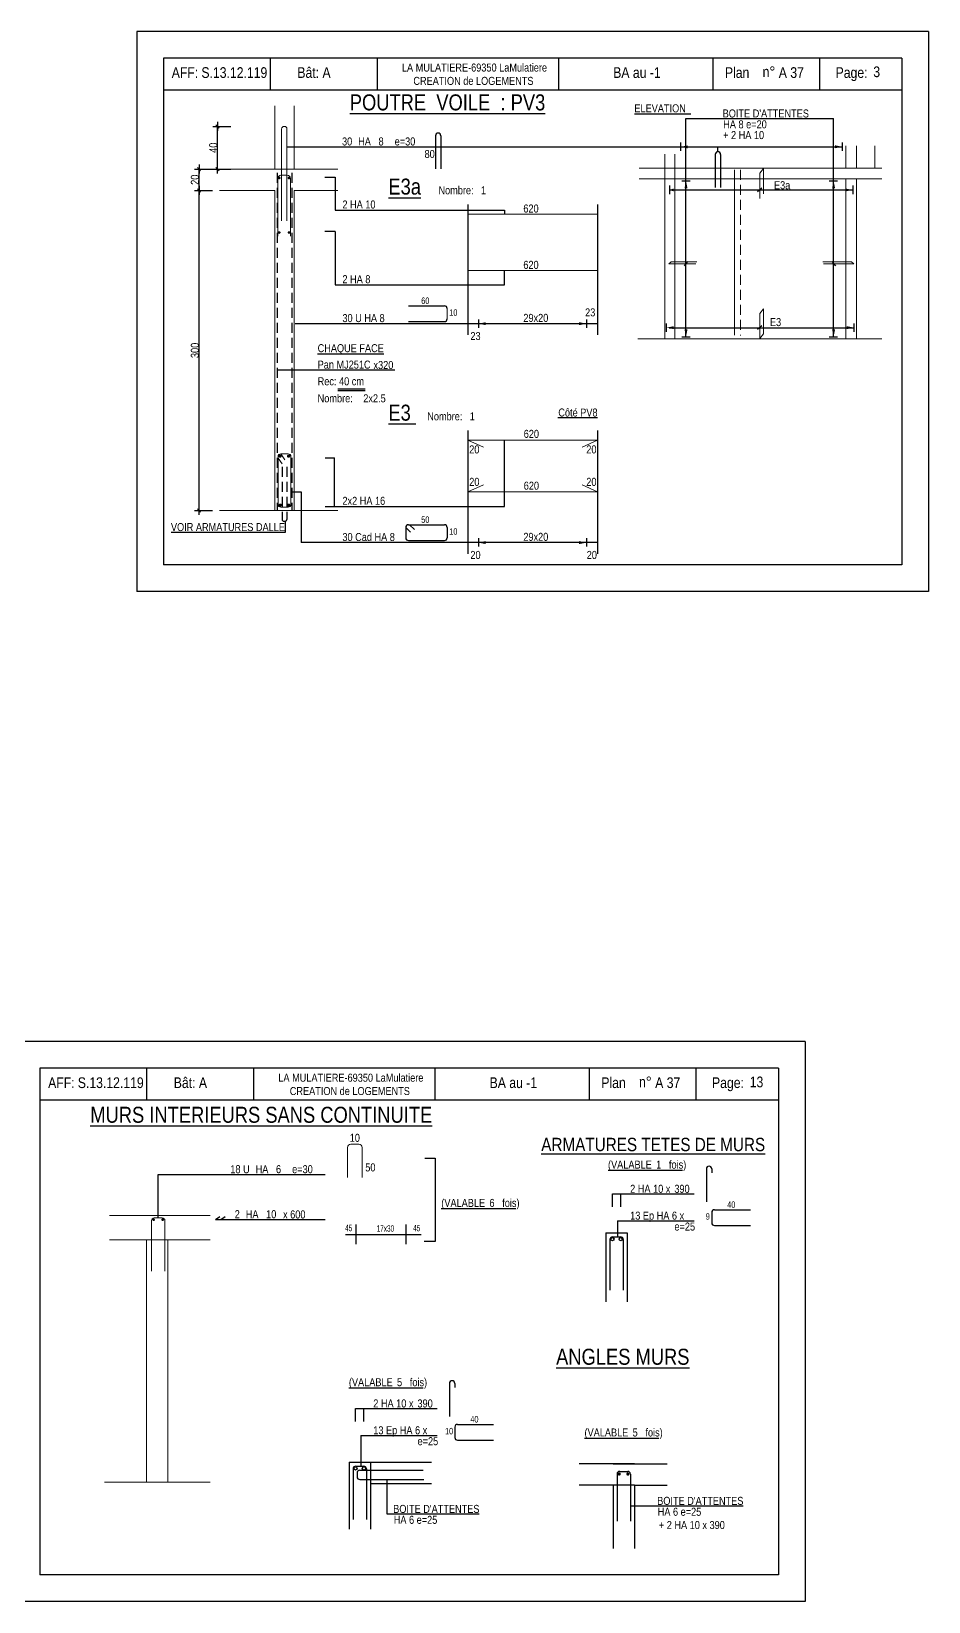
# Model space of a CAD drawing. Header units: metres. Extents: x -9927 to 45032, y -190416 to 12166.
# Drawn here: x 2262 to 3945, y -167487 to -164543 of the extents above; entities that cross this region are included whole.
import ezdxf
from ezdxf.enums import TextEntityAlignment as Align

# ---------------------------------------------------------------- set-up
doc = ezdxf.new("R2010")
doc.units = ezdxf.units.M
doc.header["$PDMODE"] = 65
doc.linetypes.add('CACHE2', pattern=[0.1875, 0.125, -0.0625])
for name, color, linetype in [('01_cote_gen', 4, 'Continuous'), ('01_fenetres', 171, 'Continuous'), ('01_linteaux', 3, 'Continuous'), ('01_murs_coup', 5, 'Continuous'), ('01_sem', 42, 'Continuous'), ('01_texte', 230, 'Continuous'), ('AA_COTES', 2, 'Continuous')]:
    doc.layers.add(name, color=color, linetype=linetype)
doc.styles.add('STYLE2', font='ARIALN.TTF')
doc.dimstyles.new('JB25', dxfattribs={"dimscale": 0.1, "dimtxt": 150, "dimasz": 17, "dimexe": 0.1, "dimexo": 0.1, "dimgap": 0.09, "dimtad": 1, "dimdec": 1, "dimlfac": 0.5, "dimdsep": 46, "dimtxsty": 'STYLE2', "dimblk1": 'BOND_G', "dimblk2": 'BOND_D', "dimsah": 1, "dimcen": 1.5, "dimdle": 0.01, "dimse1": 1, "dimse2": 1, "dimclrd": 4, "dimclre": 2, "dimclrt": 5, "dimadec": 0, "dimazin": 0, "dimtfac": 2.333333, "dimtdec": 1, "dimtix": 1, "dimtmove": 2, "dimatfit": 3, "dimldrblk": 'BOND_G', "dimfxl": 1, "dimtolj": 1, "dimtzin": 0, "dimarcsym": 0})

# ---------------------------------------------------------------- blocks, each defined once
blk = doc.blocks.new('BOND_G')
at = {"layer": 'AA_COTES', "color": 0}
for p, q in [((5, 0), (-5, 0)), ((1.8, 1.8), (-1.8, -1.8)), ((0, -5), (0, 15))]:
    blk.add_line(p, q, dxfattribs=at)
blk = doc.blocks.new('BOND_D')
at = {"layer": 'AA_COTES', "color": 0}
for p, q in [((5, 0), (-5, 0)), ((-1.8, -1.8), (1.8, 1.8)), ((0, 5), (0, -15))]:
    blk.add_line(p, q, dxfattribs=at)
blk = doc.blocks.new('*D1624')
at = {"layer": '01_cote_gen', "color": 4, "lineweight": -2, "ltscale": 0.5, "transparency": 16777216}
blk.add_line((2576.2, -165439.3), (2576.2, -164842.7), dxfattribs=at)
at = {"layer": 'DEFPOINTS', "color": 0, "lineweight": 0, "ltscale": 0.5, "transparency": 16777216}
for p in [(2576.2, -164841), (2614.7, -164841), (2640.2, -165441)]:
    blk.add_point(p, dxfattribs=at)
at = {"layer": '01_cote_gen', "color": 4, "lineweight": -2, "ltscale": 0.5, "transparency": 16777216, "xscale": 1.7, "yscale": 1.7, "zscale": 1.7}
for name, p, rotation in [('BOND_D', (2576.2, -164841), 90), ('BOND_G', (2576.2, -165441), 270)]:
    blk.add_blockref(name, p, dxfattribs=dict(at, rotation=rotation))
at = {"layer": '01_cote_gen', "color": 5, "lineweight": 0, "ltscale": 0.5, "transparency": 16777216, "insert": (2568.5, -165141), "char_height": 15, "attachment_point": 5, "rotation": 90, "style": 'STYLE2'}
blk.add_mtext('\\A1;300', dxfattribs=at)
blk = doc.blocks.new('*D1625')
at = {"layer": '01_cote_gen', "color": 4, "lineweight": -2, "ltscale": 0.5, "transparency": 16777216}
blk.add_line((2576.2, -164839.3), (2576.2, -164802.7), dxfattribs=at)
at = {"layer": 'DEFPOINTS', "color": 0, "lineweight": 0, "ltscale": 0.5, "transparency": 16777216}
for p in [(2576.2, -164801), (2614.7, -164801), (2614.7, -164841)]:
    blk.add_point(p, dxfattribs=at)
at = {"layer": '01_cote_gen', "color": 4, "lineweight": -2, "ltscale": 0.5, "transparency": 16777216, "xscale": 1.7, "yscale": 1.7, "zscale": 1.7}
for name, p, rotation in [('BOND_D', (2576.2, -164801), 90), ('BOND_G', (2576.2, -164841), 270)]:
    blk.add_blockref(name, p, dxfattribs=dict(at, rotation=rotation))
at = {"layer": '01_cote_gen', "color": 5, "lineweight": 0, "ltscale": 0.5, "transparency": 16777216, "insert": (2568.5, -164821), "char_height": 15, "attachment_point": 5, "rotation": 90, "style": 'STYLE2'}
blk.add_mtext('\\A1;20', dxfattribs=at)
blk = doc.blocks.new('*D1626')
at = {"layer": '01_cote_gen', "color": 4, "lineweight": -2, "ltscale": 0.5, "transparency": 16777216}
blk.add_line((2610.7, -164799.3), (2610.7, -164722.7), dxfattribs=at)
at = {"layer": 'DEFPOINTS', "color": 0, "lineweight": 0, "ltscale": 0.5, "transparency": 16777216}
for p in [(2610.7, -164721), (2736.3, -164721), (2679.1, -164801)]:
    blk.add_point(p, dxfattribs=at)
at = {"layer": '01_cote_gen', "color": 4, "lineweight": -2, "ltscale": 0.5, "transparency": 16777216, "xscale": 1.7, "yscale": 1.7, "zscale": 1.7}
for name, p, rotation in [('BOND_D', (2610.7, -164721), 90), ('BOND_G', (2610.7, -164801), 270)]:
    blk.add_blockref(name, p, dxfattribs=dict(at, rotation=rotation))
at = {"layer": '01_cote_gen', "color": 5, "lineweight": 0, "ltscale": 0.5, "transparency": 16777216, "insert": (2603, -164761), "char_height": 15, "attachment_point": 5, "rotation": 90, "style": 'STYLE2'}
blk.add_mtext('\\A1;40', dxfattribs=at)

msp = doc.modelspace()

# ---------------------------------------------------------------- linework, layer by layer
at = {"layer": '01_cote_gen', "color": 5, "linetype": 'Continuous', "lineweight": 0}
msp.add_line((3580.55, -164802.38), (3580.55, -165112.76), dxfattribs=at)
at = {"layer": '01_cote_gen', "color": 5, "linetype": 'CACHE2', "lineweight": 0, "ltscale": 150}
msp.add_line((3591.69, -164802.38), (3591.69, -165113.24), dxfattribs=at)
at = {"layer": '01_cote_gen', "color": 2, "lineweight": 0, "ltscale": 0.5}
msp.add_line((3041.64, -165062.41), (3041.64, -165082.02), dxfattribs=at)
at = {"layer": '01_fenetres', "ltscale": 30}
for p, q in [((2509.74, -164592.94), (2509.74, -165542.94)), ((2509.74, -164592.94), (2509.74, -165542.94)), ((2509.74, -164592.94), (2509.74, -165542.94)), ((3894.74, -164592.94), (2509.74, -164592.94)), ((2709.74, -164592.94), (2709.74, -164652.94)), ((2910.14, -164592.94), (2910.14, -164652.94)), ((3250.31, -164592.94), (3250.31, -164652.94)), ((3540.61, -164652.94), (3540.61, -164592.94)), ((3740.61, -164652.94), (3740.61, -164592.94)), ((3894.74, -164592.94), (3894.74, -165542.94)), ((3894.74, -164652.94), (2509.74, -164652.94)), ((3894.74, -165542.94), (2509.74, -165542.94)), ((2277.91, -166486.81), (2277.91, -167436.81)), ((2277.91, -166486.81), (2277.91, -167436.81)), ((2277.91, -166486.81), (2277.91, -167436.81)), ((3662.91, -166486.81), (2277.91, -166486.81)), ((2477.91, -166486.81), (2477.91, -166546.81)), ((2678.31, -166486.81), (2678.31, -166546.81)), ((3018.48, -166486.81), (3018.48, -166546.81)), ((3308.78, -166546.81), (3308.78, -166486.81)), ((3508.78, -166546.81), (3508.78, -166486.81)), ((3662.91, -166486.81), (3662.91, -167436.81)), ((3662.91, -166546.81), (2277.91, -166546.81)), ((3662.91, -167436.81), (2277.91, -167436.81))]:
    msp.add_line(p, q, dxfattribs=at)
at = {"layer": '01_linteaux', "linetype": 'Continuous'}
for p, q in [((3019.74, -164738.61), (3019.74, -164800.78)), ((3029.74, -164738.61), (3029.74, -164800.78)), ((3544.62, -164773.65), (3544.62, -164835.82)), ((3554.62, -164773.65), (3554.62, -164835.82)), ((2969.06, -165057.41), (3036.64, -165057.41)), ((2969.06, -165087.02), (3036.64, -165087.02)), ((2964.06, -165472.87), (2964.06, -165492.48)), ((2964.06, -165472.87), (2973.06, -165481.86)), ((2969.06, -165467.87), (3036.64, -165467.87)), ((2971.25, -165467.87), (2980.25, -165476.86)), ((3041.64, -165472.87), (3041.64, -165492.48)), ((2969.06, -165497.48), (3036.64, -165497.48)), ((2851.27, -166798.57), (2993.01, -166798.57)), ((2871.22, -166816.43), (2871.22, -166779.67)), ((2964.66, -166816.43), (2964.66, -166779.67)), ((3045.98, -167077.81), (3045.98, -167139.99)), ((3055.98, -167077.81), (3055.98, -167085.22)), ((3056.09, -167159.54), (3056.09, -167179.15)), ((3061.09, -167154.54), (3128.68, -167154.54)), ((3061.09, -167184.15), (3128.68, -167184.15)), ((2857.65, -167225.38), (2857.65, -167351.09)), ((2857.65, -167225.38), (3012.08, -167225.38)), ((2865.15, -167237.88), (2865.15, -167332.88)), ((2870.15, -167232.88), (2885.15, -167232.88)), ((2877.65, -167240.65), (2996.71, -167240.65)), ((2890.15, -167237.88), (2890.15, -167332.88)), ((2897.65, -167225.38), (2897.65, -167351.09)), ((3392.79, -167228.42), (3289.36, -167228.42)), ((3352.79, -167228.42), (3454.52, -167228.42)), ((2872.65, -167245.65), (2872.65, -167252.88)), ((2877.65, -167257.88), (2997.65, -167257.88)), ((2897.65, -167265.38), (3012.08, -167265.38)), ((3392.79, -167268.42), (3289.36, -167268.42)), ((3352.79, -167268.42), (3352.79, -167386.98)), ((3360.29, -167247.6), (3360.29, -167335.92)), ((3365.29, -167242.6), (3380.29, -167242.6)), ((3385.29, -167247.6), (3385.29, -167335.92)), ((3392.79, -167268.42), (3392.79, -167386.98)), ((3392.79, -167268.42), (3454.52, -167268.42))]:
    msp.add_line(p, q, dxfattribs=at)
at = {"layer": '01_linteaux', "linetype": 'Continuous', "const_width": 3, "flags": 128}
for points in [[(3362.83, -167247.64, 1), (3365.83, -167247.64, 1)], [(3379.17, -167247.64, 1), (3382.17, -167247.64, 1)]]:
    msp.add_lwpolyline(points, format="xyb", close=True, dxfattribs=at)
at = {"layer": '01_linteaux', "linetype": 'Continuous'}
for centre in [(2869.81, -167237.2), (2885.48, -167237.2)]:
    msp.add_circle(centre, 3, dxfattribs=at)
for centre, start, end in [((3024.74, -164738.61), 0, 180), ((3549.62, -164773.65), 0, 180), ((3036.64, -165062.41), 0, 90), ((3036.64, -165082.02), 270, 0), ((2969.06, -165472.87), 90, 180), ((3036.64, -165472.87), 0, 90), ((2969.06, -165492.48), 180, 270), ((3036.64, -165492.48), 270, 0), ((3050.98, -167077.81), 90, 180), ((3050.98, -167077.81), 0, 90), ((3061.09, -167159.54), 90, 180), ((3061.09, -167179.15), 180, 270), ((2870.15, -167237.88), 90, 180), ((2877.65, -167245.65), 90, 180), ((2885.15, -167237.88), 0, 90), ((2877.65, -167252.88), 180, 270), ((3365.29, -167247.6), 90, 180), ((3380.29, -167247.6), 0, 90)]:
    msp.add_arc(centre, 5, start, end, dxfattribs=at)
at = {"layer": '01_murs_coup', "linetype": 'Continuous', "lineweight": 5}
for p, q in [((2718.6, -164682.29), (2718.6, -164800.97)), ((2754.6, -164682.29), (2754.6, -164800.97)), ((2614.7, -164800.97), (2718.6, -164800.97)), ((2718.6, -164800.97), (2836.51, -164800.97)), ((2614.7, -164840.97), (2718.6, -164840.97)), ((2718.6, -164840.97), (2718.6, -165440.97)), ((2754.6, -164840.97), (2836.51, -164840.97)), ((2754.6, -164840.97), (2754.6, -165440.97)), ((2614.7, -165440.97), (2754.6, -165440.97)), ((2754.6, -165440.97), (2836.51, -165440.97))]:
    msp.add_line(p, q, dxfattribs=at)
at = {"layer": '01_sem', "color": 2, "lineweight": 0, "ltscale": 7}
for p, q in [((2731.25, -164725.97), (2731.25, -164898.03)), ((2741.25, -164725.97), (2741.25, -164898.03)), ((3789.26, -164757.75), (3789.26, -164799.31)), ((3809.26, -164757.75), (3809.26, -164799.31)), ((3843.77, -164757.75), (3843.77, -164799.31)), ((3450.12, -164773.22), (3450.12, -165119.31)), ((3468.57, -164773.22), (3468.57, -165119.31)), ((2723.88, -164818.58), (2723.88, -164926.97)), ((2741.88, -164812.58), (2729.88, -164812.58)), ((2747.88, -164818.58), (2747.88, -164926.97)), ((3401.9, -164799.31), (3857.25, -164799.31)), ((3401.9, -164819.31), (3857.25, -164819.31)), ((3627.97, -164808.91), (3635.25, -164800.2)), ((3627.97, -164855.95), (3627.97, -164808.91)), ((3635.25, -164847.25), (3635.25, -164800.2)), ((3789.26, -164819.31), (3789.26, -165119.31)), ((3809.26, -164819.31), (3809.26, -165119.31)), ((3080.48, -164885.34), (3323.96, -164885.34)), ((3080.48, -164990.93), (3323.96, -164990.93)), ((3461.67, -164975.01), (3457.44, -164978.54)), ((3457.44, -164978.54), (3508.3, -164978.54)), ((3461.67, -164975.01), (3509.79, -164975.01)), ((3800.09, -164975.01), (3746.17, -164975.01)), ((3804.32, -164978.54), (3747.66, -164978.54)), ((3800.09, -164975.01), (3804.32, -164978.54)), ((3627.97, -165071.82), (3635.25, -165063.11)), ((3627.97, -165118.86), (3627.97, -165071.82)), ((3635.25, -165110.15), (3635.25, -165063.11)), ((3399.24, -165119.31), (3857.25, -165119.31)), ((3627.97, -165118.86), (3635.25, -165110.15)), ((3080.48, -165309.21), (3323.96, -165309.21)), ((3080.48, -165309.21), (3109.81, -165322.55)), ((3323.96, -165309.21), (3294.64, -165322.55)), ((2724.6, -165339.97), (2724.6, -165429.97)), ((2724.6, -165342.75), (2731.95, -165353.95)), ((2729.6, -165334.97), (2743.6, -165334.97)), ((2729.6, -165334.97), (2736.95, -165346.17)), ((2748.6, -165339.97), (2748.6, -165429.97)), ((3080.48, -165406.38), (3109.81, -165393.04)), ((3080.48, -165406.38), (3323.96, -165406.38)), ((3323.96, -165406.38), (3294.64, -165393.04)), ((2729.6, -165434.97), (2743.6, -165434.97)), ((2854.71, -166635.51), (2854.71, -166691.65)), ((2860.71, -166629.51), (2876.18, -166629.51)), ((2882.18, -166635.51), (2882.18, -166691.65)), ((2597.19, -166762.78), (2408.1, -166762.78)), ((2492.19, -166767.45), (2507.19, -166767.45)), ((2487.19, -166772.45), (2487.19, -166867.45)), ((2512.19, -166772.45), (2512.19, -166867.45)), ((2597.19, -166808.78), (2408.1, -166808.78)), ((2478.01, -166808.78), (2478.01, -167262.78)), ((2518.01, -166808.78), (2518.01, -167262.78)), ((2398.83, -167262.78), (2478.01, -167262.78)), ((2597.19, -167262.78), (2478.01, -167262.78))]:
    msp.add_line(p, q, dxfattribs=at)
at = {"layer": '01_sem', "color": 2, "lineweight": 0, "ltscale": 7, "flags": 128}
for points, const_width in [([(2726.72, -164816.46, -1), (2726.72, -164818.96, -1)], 2.5), ([(2745.05, -164816.46, 1), (2745.05, -164818.96, 1)], 2.5), ([(2726.72, -164918.73, -1), (2726.72, -164921.23, -1)], 2.5), ([(2745.05, -164918.73, 1), (2745.05, -164921.23, 1)], 2.5), ([(2727.12, -165339.28, 1), (2730.12, -165339.28, 1)], 3), ([(2742.76, -165339.28, 1), (2745.76, -165339.28, 1)], 3), ([(2727.12, -165431.13, 1), (2730.12, -165431.13, 1)], 3), ([(2742.76, -165431.13, 1), (2745.76, -165431.13, 1)], 3), ([(2489.77, -166770.85, 1), (2492.27, -166770.85, 1)], 2.5), ([(2506.79, -166770.85, 1), (2509.29, -166770.85, 1)], 2.5)]:
    msp.add_lwpolyline(points, format="xyb", close=True, dxfattribs=dict(at, const_width=const_width))
at = {"layer": '01_sem', "color": 2, "lineweight": 0, "ltscale": 7}
for centre, radius, start, end in [((2736.25, -164725.97), 5, 0, 180), ((2729.88, -164818.58), 6, 90, 180), ((2741.88, -164818.58), 6, 0, 90), ((2729.6, -165339.97), 5, 90, 180), ((2743.6, -165339.97), 5, 0, 90), ((2729.6, -165429.97), 5, 180, 270), ((2743.6, -165429.97), 5, 270, 0), ((2860.71, -166635.51), 6, 90, 180), ((2876.18, -166635.51), 6, 0, 90), ((2492.19, -166772.45), 5, 90, 180), ((2507.19, -166772.45), 5, 0, 90)]:
    msp.add_arc(centre, radius, start, end, dxfattribs=at)
at = {"layer": '01_texte', "ltscale": 30}
for p, q in [((2459.74, -164542.94), (2459.74, -165592.94)), ((3944.74, -164542.94), (2459.74, -164542.94)), ((3944.74, -164542.94), (3944.74, -165592.94)), ((2741.25, -164759.22), (3782.73, -164759.22)), ((3479.18, -164751.4), (3479.18, -164767.04)), ((3549.62, -164768.65), (3549.62, -164759.22)), ((3782.73, -164751.16), (3782.73, -164766.79)), ((2812.39, -164816.17), (2831.85, -164816.17)), ((2831.85, -164816.17), (2831.85, -164877.9)), ((3481.61, -164823.22), (3497.25, -164823.22)), ((3489.67, -165115.45), (3489.67, -164823.22)), ((3758.44, -164823.22), (3774.08, -164823.22)), ((3766.5, -165115.45), (3766.5, -164823.22)), ((3458.74, -164832.16), (3458.74, -164847.8)), ((3458.74, -164840.22), (3802.54, -164840.22)), ((3632.11, -164836.91), (3623.84, -164843.53)), ((3802.54, -164832.16), (3802.54, -164847.8)), ((2831.85, -164877.9), (3149.49, -164877.9)), ((3080.48, -164867.4), (3080.48, -165112.03)), ((3149.49, -164877.9), (3149.49, -164885.34)), ((3323.96, -164867.4), (3323.96, -165112.03)), ((2831.85, -164918.1), (2812.39, -164918.1)), ((2831.85, -164918.1), (2831.85, -165018.03)), ((3492.77, -164974.41), (3486.15, -164982.68)), ((3763.19, -164974.41), (3769.81, -164982.68)), ((3149.49, -165018.03), (3149.49, -164990.93)), ((2831.85, -165018.03), (3149.49, -165018.03)), ((2756.65, -165090.88), (3323.96, -165090.88)), ((3100.2, -165082.82), (3100.2, -165098.46)), ((3302.87, -165082.82), (3302.87, -165098.46)), ((3452.93, -165106.47), (3452.93, -165090.83)), ((3805.05, -165106.47), (3805.05, -165090.83)), ((3458.37, -165098.41), (3805.05, -165098.41)), ((3481.61, -165115.45), (3497.25, -165115.45)), ((3632.11, -165095.1), (3623.84, -165101.72)), ((3758.44, -165115.45), (3774.08, -165115.45)), ((3080.48, -165291.27), (3080.48, -165522.48)), ((3323.96, -165291.27), (3323.96, -165522.48)), ((3149.49, -165433.48), (3149.49, -165309.21)), ((2813.08, -165342.62), (2830.15, -165342.62)), ((2830.15, -165433.48), (2830.15, -165342.62)), ((2748.6, -165405.94), (2767.77, -165405.94)), ((2767.77, -165405.94), (2767.77, -165501.34)), ((2813.08, -165433.48), (3149.49, -165433.48)), ((2737.9, -165461.03), (2737.9, -165482.25)), ((2737.9, -165482.25), (2524.11, -165482.25)), ((3323.96, -165501.34), (2767.77, -165501.34)), ((3100.2, -165493.28), (3100.2, -165508.92)), ((3302.87, -165493.28), (3302.87, -165508.92)), ((3944.74, -165592.94), (2459.74, -165592.94)), ((3712.91, -166436.81), (2227.91, -166436.81)), ((3712.91, -166436.81), (3712.91, -167486.81)), ((3712.91, -167486.81), (2227.91, -167486.81))]:
    msp.add_line(p, q, dxfattribs=at)
at = {"layer": '01_texte'}
for p, q in [((3489.67, -164706.32), (3766.5, -164706.32)), ((3489.67, -164823.22), (3489.67, -164706.32)), ((3561.8, -164706.32), (3746.35, -164706.32)), ((3766.5, -164823.22), (3766.5, -164706.32)), ((2943.5, -165178.25), (2722.6, -165178.25)), ((2888.08, -165213.45), (2836.32, -165213.45)), ((2888.08, -165216.76), (2836.32, -165216.76)), ((3249.1, -165266.87), (3323.92, -165266.87)), ((2999.89, -166655.15), (3018.97, -166655.15)), ((3018.97, -166655.15), (3018.97, -166811.67)), ((3527.83, -166675.37), (3527.83, -166737.54)), ((3537.83, -166675.37), (3537.83, -166682.78)), ((2499.69, -166686.1), (2813.12, -166686.1)), ((2499.69, -166767.45), (2499.69, -166686.1)), ((3351.78, -166746.44), (3351.78, -166722.39)), ((3351.78, -166722.39), (3504.75, -166722.39)), ((3367.19, -166746.44), (3367.19, -166722.39)), ((2607.42, -166770.51), (2615.34, -166764.91)), ((2617.45, -166770.51), (2625.37, -166764.91)), ((3537.94, -166757.1), (3537.94, -166776.71)), ((3542.94, -166752.1), (3610.52, -166752.1)), ((2607.42, -166770.51), (2813.12, -166770.51)), ((3339.49, -166795.47), (3339.49, -166925)), ((3339.49, -166795.47), (3379.49, -166795.47)), ((3361.37, -166772.69), (3504.75, -166772.69)), ((3361.37, -166772.69), (3361.37, -166802.97)), ((3379.49, -166795.47), (3379.49, -166925)), ((3542.94, -166781.71), (3610.52, -166781.71)), ((3018.97, -166811.67), (2998.57, -166811.67)), ((3346.99, -166807.97), (3346.99, -166902.97)), ((3351.99, -166802.97), (3366.99, -166802.97)), ((3371.99, -166807.97), (3371.99, -166902.97)), ((2869.93, -167148.88), (2869.93, -167124.83)), ((2869.93, -167124.83), (3022.9, -167124.83)), ((2885.34, -167148.88), (2885.34, -167124.83)), ((2879.52, -167175.14), (3022.9, -167175.14)), ((2879.52, -167175.14), (2879.52, -167232.88)), ((2928.37, -167257.88), (2928.37, -167322.57)), ((2928.37, -167322.57), (3101.47, -167322.57)), ((3385.29, -167307.48), (3596.61, -167307.48))]:
    msp.add_line(p, q, dxfattribs=at)
at = {"layer": '01_texte', "linetype": 'CACHE2', "ltscale": 150}
for p, q in [((2722.6, -164807.84), (2722.6, -165440.97)), ((2750.6, -164807.84), (2750.6, -165440.97)), ((2732.07, -165359.19), (2732.07, -165458.03)), ((2740.9, -165359.19), (2740.9, -165458.03)), ((2735.07, -165461.03), (2737.9, -165461.03))]:
    msp.add_line(p, q, dxfattribs=at)
at = {"layer": '01_texte'}
for centre in [(3351.66, -166807.29), (3367.33, -166807.29)]:
    msp.add_circle(centre, 3, dxfattribs=at)
at = {"layer": '01_texte', "linetype": 'CACHE2', "ltscale": 150}
for centre, start, end in [((2735.07, -165458.03), 180, 270), ((2737.9, -165458.03), 270, 0)]:
    msp.add_arc(centre, 3, start, end, dxfattribs=at)
at = {"layer": '01_texte'}
for centre, start, end in [((3532.83, -166675.37), 90, 180), ((3532.83, -166675.37), 0, 90), ((3542.94, -166757.1), 90, 180), ((3542.94, -166776.71), 180, 270), ((3351.99, -166807.97), 90, 180), ((3366.99, -166807.97), 0, 90)]:
    msp.add_arc(centre, 5, start, end, dxfattribs=at)
at = {"layer": '01_texte', "ltscale": 30}
for points in [[(3479.18, -164759.46), (3493, -164756.7), (3493, -164759.46)], [(3479.18, -164759.46), (3493, -164762.21), (3493, -164759.46)], [(3782.73, -164759.22), (3768.91, -164756.46), (3768.91, -164759.22)], [(3782.73, -164759.22), (3768.91, -164761.97), (3768.91, -164759.22)], [(3489.67, -164823.22), (3486.92, -164837.05), (3489.67, -164837.05)], [(3489.67, -164823.22), (3492.43, -164837.05), (3489.67, -164837.05)], [(3766.5, -164823.22), (3763.75, -164837.05), (3766.5, -164837.05)], [(3766.5, -164823.22), (3769.26, -164837.05), (3766.5, -164837.05)], [(3458.74, -164840.22), (3466.76, -164837.46), (3466.76, -164840.22)], [(3458.74, -164840.22), (3466.76, -164842.97), (3466.76, -164840.22)], [(3802.54, -164840.22), (3788.71, -164837.46), (3788.71, -164840.22)], [(3802.54, -164840.22), (3788.71, -164842.97), (3788.71, -164840.22)], [(3100.2, -165090.88), (3114.02, -165088.13), (3114.02, -165090.88)], [(3100.2, -165090.88), (3114.02, -165093.64), (3114.02, -165090.88)], [(3302.87, -165090.88), (3289.05, -165088.13), (3289.05, -165090.88)], [(3302.87, -165090.88), (3289.05, -165093.64), (3289.05, -165090.88)], [(3452.93, -165098.41), (3466.75, -165095.65), (3466.75, -165098.41)], [(3452.93, -165098.41), (3466.75, -165101.16), (3466.75, -165098.41)], [(3489.67, -165115.45), (3486.92, -165101.63), (3489.67, -165101.63)], [(3489.67, -165115.45), (3492.43, -165101.63), (3489.67, -165101.63)], [(3766.5, -165115.45), (3763.75, -165101.63), (3766.5, -165101.63)], [(3766.5, -165115.45), (3769.26, -165101.63), (3766.5, -165101.63)], [(3805.05, -165098.41), (3791.23, -165095.65), (3791.23, -165098.41)], [(3805.05, -165098.41), (3791.23, -165101.16), (3791.23, -165098.41)], [(3100.2, -165501.34), (3114.02, -165498.58), (3114.02, -165501.34)], [(3100.2, -165501.34), (3114.02, -165504.09), (3114.02, -165501.34)], [(3302.87, -165501.34), (3289.05, -165498.58), (3289.05, -165501.34)], [(3302.87, -165501.34), (3289.05, -165504.09), (3289.05, -165501.34)]]:
    msp.add_solid(points, dxfattribs=at)

# ---------------------------------------------------------------- texts
at = {"layer": '01_texte', "style": 'STYLE2'}
for s, height, p in [('AFF:', 20, (2525.04, -164630.1)), ('S.13.12.119', 20, (2580.7, -164630.1)), ('Bât: A', 20, (2760.68, -164630.1)), ('LA MULATIERE-69350 LaMulatiere', 15, (2956.83, -164618.23)), ('BA au -1', 20, (3353.13, -164630.1)), ('Plan', 20, (3562.65, -164630.1)), ('n%%D', 20, (3633.34, -164628.65)), ('A 37', 20, (3663.68, -164630.1)), ('Page:', 20, (3770.32, -164630.1)), ('3', 20, (3841.01, -164628.65)), ('CREATION de LOGEMENTS', 15, (2978.31, -164643.23)), ('%%UELEVATION  ', 15, (3392.9, -164694.67)), ('HA', 15, (2874.77, -164756.76)), ('8', 15, (2912.94, -164756.76)), ('80', 15, (2999.3, -164780.27)), ('%%UE3a', 30, (2931.41, -164848.89)), ('E3a', 15, (3654.72, -164838.86)), ('Nombre:', 15, (3025.38, -164848.26)), ('1', 15, (3105, -164848.26)), ('2 HA 10', 15, (2845.21, -164874.95)), ('620', 15, (3184.58, -164882.55)), ('620', 15, (3184.58, -164988.14)), ('2 HA 8', 15, (2845.21, -165015.07)), ('60', 12, (2993.11, -165053.86)), ('23', 15, (3300.4, -165077.19)), ('30 U HA 8', 15, (2845.21, -165087.93)), ('10', 12, (3045.63, -165076.07)), ('29x20', 15, (3184.58, -165087.59)), ('E3', 15, (3647.15, -165095.42)), ('23', 15, (3085.26, -165121.53)), ('%%UCHAQUE FACE', 15, (2798.74, -165144.37)), ('Pan MJ251C', 15, (2798.74, -165175.15)), ('x320', 15, (2903.48, -165175.95)), ('Rec: 40 cm', 15, (2798.74, -165206.43)), ('Nombre:', 15, (2798.74, -165238.34)), (' 2x2.5', 15, (2879.59, -165238.34)), ('%%UE3 ', 30, (2931.41, -165272.76)), ('Nombre:', 15, (3004.38, -165272.12)), ('1', 15, (3084, -165272.12)), ('620', 15, (3185.31, -165305.01)), ('20', 15, (3083.06, -165334.12)), ('20', 15, (3302.64, -165334.12)), ('20', 15, (3083.06, -165394.95)), ('20', 15, (3302.64, -165394.95)), ('2x2 HA 16', 15, (2845.21, -165430.52)), ('620', 15, (3185.31, -165402.18)), ('VOIR ARMATURES DALLE', 15, (2523.57, -165479.74)), ('50', 12, (2993.11, -165464.32)), ('10', 12, (3045.63, -165486.53)), ('30 Cad HA 8', 15, (2845.21, -165498.38)), ('29x20', 15, (3184.58, -165498.04)), ('20', 15, (3085.26, -165531.99)), ('20', 15, (3303.44, -165531.99)), ('AFF:', 20, (2293.21, -166523.96)), ('S.13.12.119', 20, (2348.87, -166523.96)), ('Bât: A', 20, (2528.85, -166523.96)), ('LA MULATIERE-69350 LaMulatiere', 15, (2725, -166512.1)), ('BA au -1', 20, (3121.3, -166523.96)), ('Plan', 20, (3330.82, -166523.96)), ('n%%D', 20, (3401.51, -166522.52)), ('A 37', 20, (3431.85, -166523.96)), ('Page:', 20, (3538.49, -166523.96)), ('13', 20, (3609.18, -166522.52)), ('CREATION de LOGEMENTS', 15, (2746.48, -166537.1)), ('%%UMURS INTERIEURS SANS CONTINUITE', 30, (2372.3, -166589.09)), ('10', 15, (2858.93, -166624.78)), ('%%UARMATURES TETES DE MURS', 25, (3218.19, -166642.31)), ('HA', 15, (2682.44, -166683.65)), ('6', 15, (2720.6, -166683.65)), ('50', 15, (2888.05, -166680.26)), ('%%U(VALABLE            ', 15, (3343.43, -166675.01)), ('1', 15, (3433.72, -166675.01)), ('fois)', 15, (3457.68, -166675.01)), ('2 HA 10 x', 15, (3384.93, -166720.36)), ('390', 15, (3467.83, -166720.36)), ('%%U(VALABLE            ', 15, (3030.73, -166746.89)), ('6', 15, (3121.01, -166746.89)), ('fois)', 15, (3144.98, -166746.89)), ('40', 12, (3567, -166748.54)), ('HA', 15, (2663.95, -166768.05)), ('10', 15, (2702.12, -166768.05)), ('13 Ep HA 6 x', 15, (3384.93, -166770.67)), ('9', 12, (3526.77, -166770.75)), ('e=25', 15, (3468, -166791.15)), ('%%UANGLES MURS', 30, (3246.03, -167042.76)), ('%%U(VALABLE            ', 15, (2857.36, -167083.02)), ('5', 15, (2947.64, -167083.02)), ('fois)', 15, (2971.61, -167083.02)), ('2 HA 10 x', 15, (2903.09, -167122.8)), ('390', 15, (2985.99, -167122.8)), ('40', 12, (3085.15, -167150.99)), ('13 Ep HA 6 x', 15, (2903.09, -167173.11)), ('e=25', 15, (2986.15, -167193.59)), ('10', 12, (3037.64, -167173.19)), ('%%U(VALABLE            ', 15, (3299.3, -167177.27)), ('5', 15, (3389.58, -167177.27)), ('fois)', 15, (3413.55, -167177.27))]:
    msp.add_text(s, height=height, dxfattribs=at).set_placement(p)
msp.add_text('%%UPOUTRE  VOILE  : PV3', height=30, dxfattribs=at).set_placement((3042.38, -164676), align=Align.MIDDLE)
for s, p in [("BOITE D'ATTENTES", (3720.2, -164704.3)), ('HA 8 e=20', (3641.14, -164724.69)), ('+ 2 HA 10  ', (3645.73, -164744.83)), ('30', (2863.57, -164756.76)), ('Côté PV8', (3323.71, -165264.99)), ('18 U', (2671.23, -166683.65)), ('2', (2652.75, -166768.05)), ("BOITE D'ATTENTES", (3597.38, -167305.46)), ("BOITE D'ATTENTES", (3102.24, -167320.55)), ('HA 6 e=25', (3023.17, -167340.95)), ('HA 6 e=25', (3518.32, -167325.86)), ('+ 2 HA 10 x 390', (3562.52, -167350.78))]:
    msp.add_text(s, height=15, dxfattribs=at).set_placement(p, align=Align.RIGHT)
for s, p in [('e=30', (2962.59, -164756.76)), ('e=30', (2770.26, -166683.65)), ('x 600', (2754.87, -166768.46))]:
    msp.add_text(s, height=15, dxfattribs=at).set_placement(p, align=Align.CENTER)
at = {"layer": '01_texte', "style": 'STYLE2', "width": 0.7}
for s, p in [('45', (2850.26, -166792.34)), ('17x30', (2909.5, -166793.28)), ('45', (2977.85, -166792.45))]:
    msp.add_text(s, height=12, dxfattribs=at).set_placement(p)

# ---------------------------------------------------------------- dimensions: what is measured, and where the dimension line sits
at = {"layer": '01_cote_gen', "color": 2, "lineweight": 0, "ltscale": 0.5}
for base, p1, p2, picture, middle in [((2610.65, -164720.97), (2679.11, -164800.97), (2736.25, -164720.97), '*D1626', (2602.98, -164760.97)), ((2576.16, -164800.97), (2614.7, -164840.97), (2614.7, -164800.97), '*D1625', (2568.5, -164820.97)), ((2576.16, -164840.97), (2640.18, -165440.97), (2614.7, -164840.97), '*D1624', (2568.5, -165140.97))]:
    dim = msp.add_linear_dim(base=base, p1=p1, p2=p2, angle=90, dimstyle='JB25', dxfattribs=at)
    dim.commit()
    dim.dimension.update_dxf_attribs({"geometry": picture, "text_midpoint": middle})

doc.saveas('drawing.dxf')
